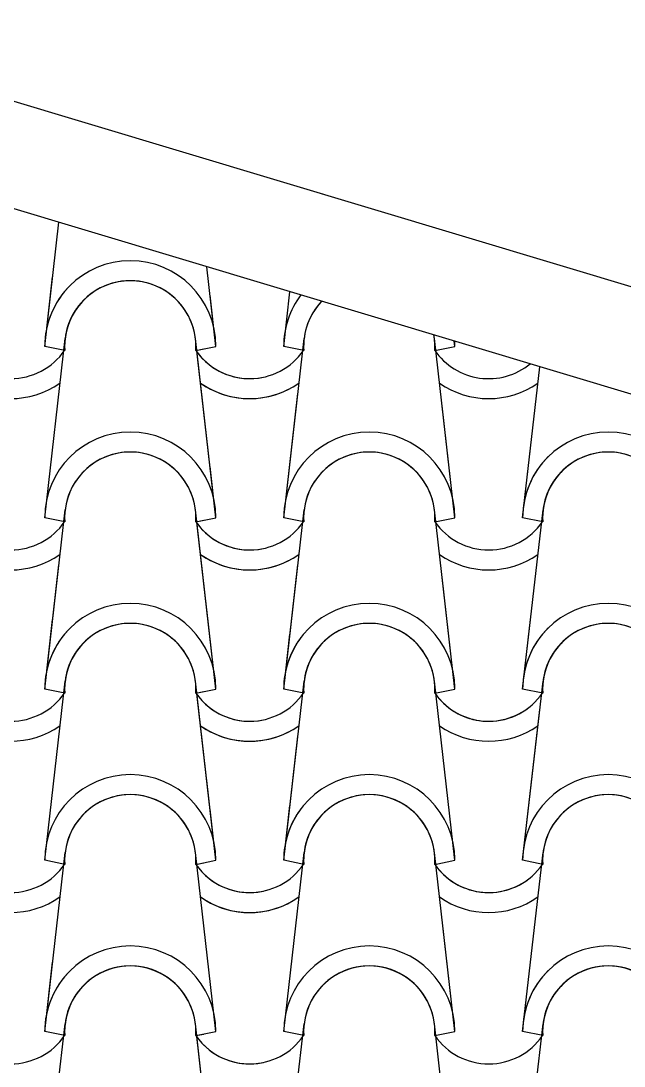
# Model space of a CAD drawing. Header units: millimetres. Extents: x -255 to 41745, y 236 to 29936.
# Drawn here: x 14938 to 15378, y 13235 to 13998 of the extents above; entities that cross this region are included whole.
import ezdxf

# ---------------------------------------------------------------- set-up
doc = ezdxf.new("R2010")
doc.units = ezdxf.units.MM
doc.layers.add('1', color=1, linetype='Continuous')
doc.layers.add('CALIDADES', color=7, linetype='Continuous')

msp = doc.modelspace()

# ---------------------------------------------------------------- linework, layer by layer
at = {"layer": '1'}
for p, q in [((14955.01, 13760.34), (14965.35, 13850.88)), ((15080.01, 13760.34), (15073.38, 13818.47)), ((15080.01, 13760.34), (15073.38, 13818.47)), ((15080.01, 13760.34), (15073.38, 13818.47)), ((15080.01, 13760.34), (15073.38, 13818.47)), ((15080.01, 13760.34), (15073.38, 13818.47)), ((15080.01, 13760.34), (15073.38, 13818.47)), ((15080.01, 13760.34), (15073.38, 13818.47)), ((14955.01, 13760.34), (14960.81, 13811.14)), ((15080.01, 13760.34), (15075.76, 13797.62)), ((15129.52, 13760.34), (15134.07, 13800.26)), ((15129.52, 13760.34), (15134.07, 13800.26)), ((15129.52, 13760.34), (15134.07, 13800.26)), ((15129.52, 13760.34), (15134.07, 13800.26)), ((15129.52, 13760.34), (15134.07, 13800.26)), ((15129.52, 13760.34), (15134.07, 13800.26)), ((15129.52, 13760.34), (15134.07, 13800.26)), ((14955.01, 13635.34), (14969.94, 13766.05)), ((15080.01, 13635.34), (15065.09, 13766.05)), ((15080.01, 13635.34), (15065.09, 13766.05)), ((15080.01, 13635.34), (15065.09, 13766.05)), ((15080.01, 13635.34), (15065.09, 13766.05)), ((15129.52, 13760.34), (15130.78, 13771.41)), ((15129.52, 13635.34), (15144.44, 13766.05)), ((15129.52, 13635.34), (15144.44, 13766.05)), ((15129.52, 13635.34), (15144.44, 13766.05)), ((15129.52, 13635.34), (15144.44, 13766.05)), ((15254.52, 13635.34), (15239.59, 13766.05)), ((15254.52, 13635.34), (15239.59, 13766.05)), ((14969.69, 13757.41), (14955.01, 13760.34)), ((14969.69, 13757.41), (14955.01, 13760.34)), ((14969.69, 13757.41), (14955.01, 13760.34)), ((14969.69, 13757.41), (14955.01, 13760.34)), ((15065.34, 13757.41), (15080.01, 13760.34)), ((15065.34, 13757.41), (15080.01, 13760.34)), ((15065.34, 13757.41), (15080.01, 13760.34)), ((15065.34, 13757.41), (15080.01, 13760.34)), ((15065.34, 13757.41), (15080.01, 13760.34)), ((15065.34, 13757.41), (15080.01, 13760.34)), ((15065.34, 13757.41), (15080.01, 13760.34)), ((15065.34, 13757.41), (15080.01, 13760.34)), ((15065.34, 13757.41), (15080.01, 13760.34)), ((15065.34, 13757.41), (15080.01, 13760.34)), ((15065.34, 13757.41), (15080.01, 13760.34)), ((15065.34, 13757.41), (15080.01, 13760.34)), ((15065.34, 13757.41), (15080.01, 13760.34)), ((15065.34, 13757.41), (15080.01, 13760.34)), ((15065.34, 13757.41), (15080.01, 13760.34)), ((15065.34, 13757.41), (15080.01, 13760.34)), ((15065.34, 13757.41), (15071.17, 13758.57)), ((15065.34, 13757.41), (15071.17, 13758.57)), ((15080.01, 13635.34), (15065.64, 13761.21)), ((15144.19, 13757.41), (15129.52, 13760.34)), ((15144.19, 13757.41), (15129.52, 13760.34)), ((15144.19, 13757.41), (15129.52, 13760.34)), ((15144.19, 13757.41), (15129.52, 13760.34)), ((15144.19, 13757.41), (15129.52, 13760.34)), ((15144.19, 13757.41), (15129.52, 13760.34)), ((15144.19, 13757.41), (15129.52, 13760.34)), ((15144.19, 13757.41), (15129.52, 13760.34)), ((15144.19, 13757.41), (15129.52, 13760.34)), ((15144.19, 13757.41), (15129.52, 13760.34)), ((15144.19, 13757.41), (15129.52, 13760.34)), ((15144.19, 13757.41), (15129.52, 13760.34)), ((15144.19, 13757.41), (15129.52, 13760.34)), ((15144.19, 13757.41), (15129.52, 13760.34)), ((15144.19, 13757.41), (15129.52, 13760.34)), ((15144.19, 13757.41), (15129.52, 13760.34)), ((15239.84, 13757.41), (15254.52, 13760.34)), ((15239.84, 13757.41), (15254.52, 13760.34)), ((15239.84, 13757.41), (15254.52, 13760.34)), ((15239.84, 13757.41), (15254.52, 13760.34)), ((15239.84, 13757.41), (15254.52, 13760.34)), ((15239.84, 13757.41), (15254.52, 13760.34)), ((15254.52, 13760.34), (15254.07, 13764.26)), ((15254.52, 13760.34), (15254.07, 13764.26)), ((15254.52, 13760.34), (15254.07, 13764.26)), ((15304.02, 13635.34), (15316.6, 13745.5)), ((15304.02, 13635.34), (15316.6, 13745.5)), ((15129.52, 13635.34), (15139.85, 13725.86)), ((15254.52, 13635.34), (15245.2, 13716.91)), ((15304.02, 13635.34), (15309.82, 13686.14)), ((15080.01, 13635.34), (15075.76, 13672.62)), ((15129.52, 13635.34), (15130.78, 13646.41)), ((14955.01, 13510.34), (14969.94, 13641.05)), ((15080.01, 13510.34), (15065.09, 13641.05)), ((15080.01, 13510.34), (15065.09, 13641.05)), ((15080.01, 13510.34), (15065.09, 13641.05)), ((15080.01, 13510.34), (15065.09, 13641.05)), ((15129.52, 13510.34), (15144.44, 13641.05)), ((15129.52, 13510.34), (15144.44, 13641.05)), ((15129.52, 13510.34), (15144.44, 13641.05)), ((15129.52, 13510.34), (15144.44, 13641.05)), ((15254.52, 13510.34), (15239.59, 13641.05)), ((15254.52, 13510.34), (15239.59, 13641.05)), ((15304.02, 13510.34), (15318.94, 13641.05)), ((15304.02, 13510.34), (15318.94, 13641.05)), ((14969.69, 13632.41), (14955.01, 13635.34)), ((14969.69, 13632.41), (14955.01, 13635.34)), ((15065.34, 13632.41), (15080.01, 13635.34)), ((15065.34, 13632.41), (15080.01, 13635.34)), ((15065.34, 13632.41), (15080.01, 13635.34)), ((15065.34, 13632.41), (15080.01, 13635.34)), ((15065.34, 13632.41), (15080.01, 13635.34)), ((15065.34, 13632.41), (15080.01, 13635.34)), ((15065.34, 13632.41), (15080.01, 13635.34)), ((15065.34, 13632.41), (15080.01, 13635.34)), ((15065.34, 13632.41), (15080.01, 13635.34)), ((15065.34, 13632.41), (15080.01, 13635.34)), ((15065.34, 13632.41), (15080.01, 13635.34)), ((15065.34, 13632.41), (15080.01, 13635.34)), ((15065.34, 13632.41), (15071.17, 13633.57)), ((15065.34, 13632.41), (15071.17, 13633.57)), ((15080.01, 13510.34), (15065.64, 13636.21)), ((15144.19, 13632.41), (15129.52, 13635.34)), ((15144.19, 13632.41), (15129.52, 13635.34)), ((15144.19, 13632.41), (15129.52, 13635.34)), ((15144.19, 13632.41), (15129.52, 13635.34)), ((15144.19, 13632.41), (15129.52, 13635.34)), ((15144.19, 13632.41), (15129.52, 13635.34)), ((15144.19, 13632.41), (15129.52, 13635.34)), ((15144.19, 13632.41), (15129.52, 13635.34)), ((15144.19, 13632.41), (15129.52, 13635.34)), ((15144.19, 13632.41), (15129.52, 13635.34)), ((15144.19, 13632.41), (15129.52, 13635.34)), ((15144.19, 13632.41), (15129.52, 13635.34)), ((15239.84, 13632.41), (15254.52, 13635.34)), ((15239.84, 13632.41), (15254.52, 13635.34)), ((15239.84, 13632.41), (15254.52, 13635.34)), ((15239.84, 13632.41), (15254.52, 13635.34)), ((15239.84, 13632.41), (15254.52, 13635.34)), ((15239.84, 13632.41), (15254.52, 13635.34)), ((15318.69, 13632.41), (15304.02, 13635.34)), ((15318.69, 13632.41), (15304.02, 13635.34)), ((15318.69, 13632.41), (15304.02, 13635.34)), ((15318.69, 13632.41), (15304.02, 13635.34)), ((15318.69, 13632.41), (15304.02, 13635.34)), ((15318.69, 13632.41), (15304.02, 13635.34)), ((14955.01, 13510.34), (14965.35, 13600.88)), ((15129.52, 13510.34), (15139.85, 13600.86)), ((15254.52, 13510.34), (15245.2, 13591.91)), ((15080.01, 13510.34), (15073.38, 13568.47)), ((15080.01, 13510.34), (15073.38, 13568.47)), ((15080.01, 13510.34), (15073.38, 13568.47)), ((14955.01, 13510.34), (14960.81, 13561.14)), ((14955.01, 13510.34), (14960.81, 13561.14)), ((15304.02, 13510.34), (15309.82, 13561.14)), ((15129.52, 13510.34), (15134.07, 13550.26)), ((15129.52, 13510.34), (15134.07, 13550.26)), ((15129.52, 13510.34), (15134.07, 13550.26)), ((14955.01, 13385.34), (14969.94, 13516.05)), ((14955.01, 13385.34), (14969.94, 13516.05)), ((15080.01, 13385.34), (15065.09, 13516.05)), ((15080.01, 13385.34), (15065.09, 13516.05)), ((15080.01, 13385.34), (15065.09, 13516.05)), ((15080.01, 13385.34), (15065.09, 13516.05)), ((15129.52, 13385.34), (15144.44, 13516.05)), ((15129.52, 13385.34), (15144.44, 13516.05)), ((15129.52, 13385.34), (15144.44, 13516.05)), ((15129.52, 13385.34), (15144.44, 13516.05)), ((15254.52, 13385.34), (15239.59, 13516.05)), ((15254.52, 13385.34), (15239.59, 13516.05)), ((15254.52, 13385.34), (15239.59, 13516.05)), ((15254.52, 13510.34), (15254.07, 13514.26)), ((15304.02, 13385.34), (15318.94, 13516.05)), ((15304.02, 13385.34), (15318.94, 13516.05)), ((14969.69, 13507.41), (14955.01, 13510.34)), ((14969.69, 13507.41), (14955.01, 13510.34)), ((14969.69, 13507.41), (14955.01, 13510.34)), ((14969.69, 13507.41), (14955.01, 13510.34)), ((14969.69, 13507.41), (14955.01, 13510.34)), ((14969.69, 13507.41), (14955.01, 13510.34)), ((14969.69, 13507.41), (14955.01, 13510.34)), ((14969.69, 13507.41), (14955.01, 13510.34)), ((15065.34, 13507.41), (15080.01, 13510.34)), ((15065.34, 13507.41), (15080.01, 13510.34)), ((15065.34, 13507.41), (15080.01, 13510.34)), ((15065.34, 13507.41), (15080.01, 13510.34)), ((15065.34, 13507.41), (15080.01, 13510.34)), ((15065.34, 13507.41), (15080.01, 13510.34)), ((15065.34, 13507.41), (15080.01, 13510.34)), ((15065.34, 13507.41), (15080.01, 13510.34)), ((15065.34, 13507.41), (15080.01, 13510.34)), ((15065.34, 13507.41), (15080.01, 13510.34)), ((15065.34, 13507.41), (15080.01, 13510.34)), ((15065.34, 13507.41), (15080.01, 13510.34)), ((15065.34, 13507.41), (15080.01, 13510.34)), ((15065.34, 13507.41), (15080.01, 13510.34)), ((15065.34, 13507.41), (15080.01, 13510.34)), ((15065.34, 13507.41), (15080.01, 13510.34)), ((15065.34, 13507.41), (15071.17, 13508.57)), ((15065.34, 13507.41), (15071.17, 13508.57)), ((15065.34, 13507.41), (15071.17, 13508.57)), ((15065.34, 13507.41), (15071.17, 13508.57)), ((15080.01, 13385.34), (15065.64, 13511.21)), ((15080.01, 13385.34), (15065.64, 13511.21)), ((15144.19, 13507.41), (15129.52, 13510.34)), ((15144.19, 13507.41), (15129.52, 13510.34)), ((15144.19, 13507.41), (15129.52, 13510.34)), ((15144.19, 13507.41), (15129.52, 13510.34)), ((15144.19, 13507.41), (15129.52, 13510.34)), ((15144.19, 13507.41), (15129.52, 13510.34)), ((15144.19, 13507.41), (15129.52, 13510.34)), ((15144.19, 13507.41), (15129.52, 13510.34)), ((15144.19, 13507.41), (15129.52, 13510.34)), ((15144.19, 13507.41), (15129.52, 13510.34)), ((15144.19, 13507.41), (15129.52, 13510.34)), ((15144.19, 13507.41), (15129.52, 13510.34)), ((15144.19, 13507.41), (15129.52, 13510.34)), ((15144.19, 13507.41), (15129.52, 13510.34)), ((15144.19, 13507.41), (15129.52, 13510.34)), ((15144.19, 13507.41), (15129.52, 13510.34)), ((15239.84, 13507.41), (15254.52, 13510.34)), ((15239.84, 13507.41), (15254.52, 13510.34)), ((15239.84, 13507.41), (15254.52, 13510.34)), ((15239.84, 13507.41), (15254.52, 13510.34)), ((15239.84, 13507.41), (15254.52, 13510.34)), ((15239.84, 13507.41), (15254.52, 13510.34)), ((15239.84, 13507.41), (15254.52, 13510.34)), ((15239.84, 13507.41), (15254.52, 13510.34)), ((15318.69, 13507.41), (15304.02, 13510.34)), ((15318.69, 13507.41), (15304.02, 13510.34)), ((15318.69, 13507.41), (15304.02, 13510.34)), ((15318.69, 13507.41), (15304.02, 13510.34)), ((15318.69, 13507.41), (15304.02, 13510.34)), ((15318.69, 13507.41), (15304.02, 13510.34)), ((15304.02, 13385.34), (15316.6, 13495.5)), ((15129.52, 13385.34), (15139.85, 13475.86)), ((15129.52, 13385.34), (15139.85, 13475.86)), ((15080.01, 13385.34), (15073.38, 13443.47)), ((15080.01, 13385.34), (15073.38, 13443.47)), ((15080.01, 13385.34), (15073.38, 13443.47)), ((15129.52, 13385.34), (15134.07, 13425.26)), ((15129.52, 13385.34), (15134.07, 13425.26)), ((15129.52, 13385.34), (15134.07, 13425.26)), ((15080.01, 13385.34), (15075.76, 13422.62)), ((15129.52, 13385.34), (15130.78, 13396.41)), ((14955.01, 13260.34), (14969.94, 13391.05)), ((14969.69, 13382.41), (14955.01, 13385.34)), ((14969.69, 13382.41), (14955.01, 13385.34)), ((14969.69, 13382.41), (14955.01, 13385.34)), ((14969.69, 13382.41), (14955.01, 13385.34)), ((15080.01, 13260.34), (15065.09, 13391.05)), ((15080.01, 13260.34), (15065.09, 13391.05)), ((15080.01, 13260.34), (15065.09, 13391.05)), ((15065.34, 13382.41), (15080.01, 13385.34)), ((15065.34, 13382.41), (15080.01, 13385.34)), ((15065.34, 13382.41), (15080.01, 13385.34)), ((15065.34, 13382.41), (15080.01, 13385.34)), ((15065.34, 13382.41), (15080.01, 13385.34)), ((15065.34, 13382.41), (15080.01, 13385.34)), ((15065.34, 13382.41), (15080.01, 13385.34)), ((15065.34, 13382.41), (15080.01, 13385.34)), ((15065.34, 13382.41), (15080.01, 13385.34)), ((15065.34, 13382.41), (15080.01, 13385.34)), ((15065.34, 13382.41), (15080.01, 13385.34)), ((15065.34, 13382.41), (15080.01, 13385.34)), ((15065.34, 13382.41), (15080.01, 13385.34)), ((15065.34, 13382.41), (15080.01, 13385.34)), ((15065.34, 13382.41), (15080.01, 13385.34)), ((15065.34, 13382.41), (15080.01, 13385.34)), ((15065.34, 13382.41), (15080.01, 13385.34)), ((15065.34, 13382.41), (15080.01, 13385.34)), ((15065.34, 13382.41), (15080.01, 13385.34)), ((15065.34, 13382.41), (15080.01, 13385.34)), ((15129.52, 13260.34), (15144.44, 13391.05)), ((15129.52, 13260.34), (15144.44, 13391.05)), ((15129.52, 13260.34), (15144.44, 13391.05)), ((15144.19, 13382.41), (15129.52, 13385.34)), ((15144.19, 13382.41), (15129.52, 13385.34)), ((15144.19, 13382.41), (15129.52, 13385.34)), ((15144.19, 13382.41), (15129.52, 13385.34)), ((15144.19, 13382.41), (15129.52, 13385.34)), ((15144.19, 13382.41), (15129.52, 13385.34)), ((15144.19, 13382.41), (15129.52, 13385.34)), ((15144.19, 13382.41), (15129.52, 13385.34)), ((15144.19, 13382.41), (15129.52, 13385.34)), ((15144.19, 13382.41), (15129.52, 13385.34)), ((15144.19, 13382.41), (15129.52, 13385.34)), ((15144.19, 13382.41), (15129.52, 13385.34)), ((15144.19, 13382.41), (15129.52, 13385.34)), ((15144.19, 13382.41), (15129.52, 13385.34)), ((15144.19, 13382.41), (15129.52, 13385.34)), ((15144.19, 13382.41), (15129.52, 13385.34)), ((15144.19, 13382.41), (15129.52, 13385.34)), ((15144.19, 13382.41), (15129.52, 13385.34)), ((15144.19, 13382.41), (15129.52, 13385.34)), ((15144.19, 13382.41), (15129.52, 13385.34)), ((15254.52, 13260.34), (15239.59, 13391.05)), ((15239.84, 13382.41), (15254.52, 13385.34)), ((15239.84, 13382.41), (15254.52, 13385.34)), ((15239.84, 13382.41), (15254.52, 13385.34)), ((15239.84, 13382.41), (15254.52, 13385.34)), ((15239.84, 13382.41), (15254.52, 13385.34)), ((15239.84, 13382.41), (15254.52, 13385.34)), ((15239.84, 13382.41), (15254.52, 13385.34)), ((15239.84, 13382.41), (15254.52, 13385.34)), ((15254.52, 13385.34), (15254.07, 13389.26)), ((15304.02, 13260.34), (15318.94, 13391.05)), ((15318.69, 13382.41), (15304.02, 13385.34)), ((15318.69, 13382.41), (15304.02, 13385.34)), ((15318.69, 13382.41), (15304.02, 13385.34)), ((15318.69, 13382.41), (15304.02, 13385.34)), ((15318.69, 13382.41), (15304.02, 13385.34)), ((15318.69, 13382.41), (15304.02, 13385.34)), ((15065.34, 13382.41), (15071.17, 13383.57)), ((15065.34, 13382.41), (15071.17, 13383.57)), ((15254.52, 13260.34), (15245.2, 13341.91)), ((14955.01, 13260.34), (14960.81, 13311.14)), ((15304.02, 13260.34), (15309.82, 13311.14)), ((14955.01, 13135.34), (14969.94, 13266.05)), ((15080.01, 13135.34), (15065.09, 13266.05)), ((15129.52, 13135.34), (15144.44, 13266.05)), ((15254.52, 13135.34), (15239.59, 13266.05)), ((15304.02, 13135.34), (15318.94, 13266.05)), ((14969.69, 13257.41), (14955.01, 13260.34)), ((14969.69, 13257.41), (14955.01, 13260.34)), ((14969.69, 13257.41), (14955.01, 13260.34)), ((14969.69, 13257.41), (14955.01, 13260.34)), ((15065.34, 13257.41), (15080.01, 13260.34)), ((15065.34, 13257.41), (15080.01, 13260.34)), ((15065.34, 13257.41), (15080.01, 13260.34)), ((15065.34, 13257.41), (15080.01, 13260.34)), ((15065.34, 13257.41), (15080.01, 13260.34)), ((15065.34, 13257.41), (15080.01, 13260.34)), ((15065.34, 13257.41), (15071.17, 13258.57)), ((15065.34, 13257.41), (15071.17, 13258.57)), ((15080.01, 13135.34), (15065.64, 13261.21)), ((15144.19, 13257.41), (15129.52, 13260.34)), ((15144.19, 13257.41), (15129.52, 13260.34)), ((15144.19, 13257.41), (15129.52, 13260.34)), ((15144.19, 13257.41), (15129.52, 13260.34)), ((15144.19, 13257.41), (15129.52, 13260.34)), ((15144.19, 13257.41), (15129.52, 13260.34)), ((15239.84, 13257.41), (15254.52, 13260.34)), ((15239.84, 13257.41), (15254.52, 13260.34)), ((15239.84, 13257.41), (15254.52, 13260.34)), ((15239.84, 13257.41), (15254.52, 13260.34)), ((15318.69, 13257.41), (15304.02, 13260.34)), ((15318.69, 13257.41), (15304.02, 13260.34)), ((15318.69, 13257.41), (15304.02, 13260.34)), ((15318.69, 13257.41), (15304.02, 13260.34))]:
    msp.add_line(p, q, dxfattribs=at)
for centre, radius, start, end in [((15017.51, 13760.34), 62.5, 0, 180), ((15017.51, 13760.34), 62.5, 0, 180), ((15017.51, 13760.34), 62.5, 134.43512, 180), ((15017.51, 13760.34), 62.5, 134.43512, 180), ((15017.51, 13760.34), 47.92, 356.48872, 183.51128), ((15017.51, 13760.34), 47.92, 356.48872, 183.51128), ((15017.51, 13760.34), 47.92, 6.83804, 173.16196), ((15017.51, 13760.34), 47.92, 127.90475, 183.51128), ((15017.51, 13760.34), 47.92, 127.90475, 183.51128), ((15017.51, 13760.34), 47.92, 127.90475, 173.16196), ((15192.02, 13760.34), 62.5, 143.10017, 180), ((15192.02, 13760.34), 62.5, 143.10017, 180), ((15192.02, 13760.34), 62.5, 143.10017, 180), ((15192.02, 13760.34), 62.5, 143.10017, 180), ((15192.02, 13760.34), 62.5, 143.10017, 180), ((15192.02, 13760.34), 62.5, 143.10017, 180), ((15192.02, 13760.34), 47.92, 136.53131, 183.51128), ((15192.02, 13760.34), 47.92, 136.53131, 183.51128), ((15192.02, 13760.34), 47.92, 136.53131, 183.51128), ((15192.02, 13760.34), 47.92, 136.53131, 183.51128), ((15192.02, 13760.34), 47.92, 136.53131, 183.51128), ((15192.02, 13760.34), 47.92, 136.53131, 183.51128), ((15192.02, 13760.34), 47.92, 136.53131, 173.16196), ((15192.02, 13760.34), 47.92, 136.53131, 173.16196), ((15192.02, 13760.34), 47.92, 136.53131, 173.16196), ((15192.02, 13760.34), 62.5, 169.6869, 180), ((15192.02, 13760.34), 62.5, 169.6869, 180), ((15192.02, 13760.34), 47.92, 6.83804, 10.0702), ((15192.02, 13760.34), 47.92, 356.48872, 10.0702), ((15192.02, 13760.34), 47.92, 356.48872, 10.0702), ((15192.02, 13760.34), 47.92, 6.83804, 10.0702), ((15192.02, 13760.34), 47.92, 356.48872, 10.0702), ((15192.02, 13760.34), 47.92, 356.48872, 10.0702), ((15192.02, 13760.34), 47.92, 6.83804, 10.0702), ((15192.02, 13760.34), 47.92, 356.48872, 10.0702), ((15192.02, 13760.34), 47.92, 356.48872, 10.0702), ((15017.51, 13760.34), 47.92, 356.48872, 1.15893), ((15017.51, 13760.34), 47.92, 356.48872, 1.15893), ((15192.02, 13760.34), 47.92, 174.46956, 183.51128), ((15192.02, 13760.34), 47.92, 174.46956, 183.51128), ((15192.02, 13760.34), 62.5, 0, 3.50134), ((15192.02, 13760.34), 62.5, 0, 3.50134), ((15192.02, 13760.34), 62.5, 0, 3.50134), ((15192.02, 13760.34), 62.5, 0, 3.50134), ((15192.02, 13760.34), 62.5, 0, 3.50134), ((15192.02, 13760.34), 62.5, 0, 3.50134), ((14930.2, 13784.73), 47.92, 214.75597, 325.24403), ((14930.2, 13784.73), 47.92, 214.75597, 325.24403), ((14930.2, 13784.73), 47.92, 214.75597, 325.24403), ((14930.2, 13784.73), 47.92, 214.75597, 325.24403), ((15104.71, 13784.73), 47.92, 214.75597, 281.99904), ((15104.71, 13784.73), 47.92, 214.75597, 281.99904), ((15104.71, 13784.73), 47.92, 214.75597, 325.24403), ((15104.71, 13784.73), 47.92, 214.75597, 325.24403), ((15104.71, 13784.73), 47.92, 214.75597, 325.24403), ((15104.71, 13784.73), 47.92, 214.75597, 325.24403), ((15104.71, 13784.73), 47.92, 214.75597, 325.24403), ((15104.71, 13784.73), 47.92, 214.75597, 325.24403), ((15104.71, 13784.73), 47.92, 214.75597, 325.24403), ((15104.71, 13784.73), 47.92, 214.75597, 325.24403), ((15104.71, 13784.73), 47.92, 214.75597, 325.24403), ((15104.71, 13784.73), 47.92, 214.75597, 325.24403), ((15104.71, 13784.73), 47.92, 214.75597, 325.24403), ((15104.71, 13784.73), 47.92, 214.75597, 325.24403), ((15104.71, 13784.73), 47.92, 214.75597, 325.24403), ((15104.71, 13784.73), 47.92, 214.75597, 325.24403), ((15104.71, 13784.73), 47.92, 214.75597, 325.24403), ((15104.71, 13784.73), 47.92, 214.75597, 325.24403), ((15279.21, 13784.73), 47.92, 214.75597, 309.25421), ((15279.21, 13784.73), 47.92, 214.75597, 309.25421), ((15279.21, 13784.73), 47.92, 214.75597, 309.25421), ((15279.21, 13784.73), 47.92, 214.75597, 309.25421), ((15279.21, 13784.73), 47.92, 214.75597, 309.25421), ((15279.21, 13784.73), 47.92, 214.75597, 309.25421), ((14930.2, 13784.73), 62.5, 234.93079, 305.06921), ((14930.2, 13784.73), 62.5, 234.93079, 305.06921), ((15104.71, 13784.73), 62.5, 234.93079, 297.05039), ((15104.71, 13784.73), 62.5, 234.93079, 305.06921), ((15104.71, 13784.73), 62.5, 234.93079, 305.06921), ((15104.71, 13784.73), 62.5, 234.93079, 305.06921), ((15104.71, 13784.73), 62.5, 234.93079, 305.06921), ((15104.71, 13784.73), 62.5, 234.93079, 305.06921), ((15104.71, 13784.73), 62.5, 234.93079, 305.06921), ((15279.21, 13784.73), 62.5, 234.93079, 305.06921), ((15279.21, 13784.73), 62.5, 234.93079, 305.06921), ((15017.51, 13635.34), 62.5, 0, 180), ((15017.51, 13635.34), 62.5, 0, 180), ((15192.02, 13635.34), 62.5, 0, 180), ((15192.02, 13635.34), 62.5, 0, 180), ((15192.02, 13635.34), 62.5, 0, 180), ((15192.02, 13635.34), 62.5, 0, 180), ((15192.02, 13635.34), 62.5, 0, 180), ((15192.02, 13635.34), 62.5, 0, 180), ((15366.52, 13635.34), 62.5, 0, 180), ((15366.52, 13635.34), 62.5, 0, 180), ((15017.51, 13635.34), 47.92, 356.48872, 183.51128), ((15017.51, 13635.34), 47.92, 356.48872, 183.51128), ((15017.51, 13635.34), 47.92, 6.83804, 173.16196), ((15192.02, 13635.34), 47.92, 356.48872, 183.51128), ((15192.02, 13635.34), 47.92, 356.48872, 183.51128), ((15192.02, 13635.34), 47.92, 356.48872, 183.51128), ((15192.02, 13635.34), 47.92, 356.48872, 183.51128), ((15192.02, 13635.34), 47.92, 356.48872, 183.51128), ((15192.02, 13635.34), 47.92, 356.48872, 183.51128), ((15192.02, 13635.34), 47.92, 6.83804, 173.16196), ((15192.02, 13635.34), 47.92, 6.83804, 173.16196), ((15192.02, 13635.34), 47.92, 6.83804, 173.16196), ((15366.52, 13635.34), 47.92, 356.48872, 183.51128), ((15366.52, 13635.34), 47.92, 356.48872, 183.51128), ((15366.52, 13635.34), 47.92, 6.83804, 173.16196), ((15366.52, 13635.34), 62.5, 134.43512, 180), ((15366.52, 13635.34), 62.5, 134.43512, 180), ((15366.52, 13635.34), 47.92, 127.90475, 183.51128), ((15366.52, 13635.34), 47.92, 127.90475, 183.51128), ((15366.52, 13635.34), 47.92, 127.90475, 173.16196), ((15192.02, 13635.34), 62.5, 169.6869, 180), ((15192.02, 13635.34), 62.5, 169.6869, 180), ((15017.51, 13635.34), 47.92, 356.48872, 1.15893), ((15017.51, 13635.34), 47.92, 356.48872, 1.15893), ((15192.02, 13635.34), 47.92, 174.46956, 183.51128), ((15192.02, 13635.34), 47.92, 174.46956, 183.51128), ((14930.2, 13659.73), 47.92, 214.75597, 325.24403), ((14930.2, 13659.73), 47.92, 214.75597, 325.24403), ((15104.71, 13659.73), 47.92, 214.75597, 325.24403), ((15104.71, 13659.73), 47.92, 214.75597, 325.24403), ((15104.71, 13659.73), 47.92, 214.75597, 325.24403), ((15104.71, 13659.73), 47.92, 214.75597, 325.24403), ((15104.71, 13659.73), 47.92, 214.75597, 325.24403), ((15104.71, 13659.73), 47.92, 214.75597, 325.24403), ((15104.71, 13659.73), 47.92, 214.75597, 281.99904), ((15104.71, 13659.73), 47.92, 214.75597, 281.99904), ((15104.71, 13659.73), 47.92, 214.75597, 325.24403), ((15104.71, 13659.73), 47.92, 214.75597, 325.24403), ((15104.71, 13659.73), 47.92, 214.75597, 325.24403), ((15104.71, 13659.73), 47.92, 214.75597, 325.24403), ((15104.71, 13659.73), 47.92, 214.75597, 325.24403), ((15104.71, 13659.73), 47.92, 214.75597, 325.24403), ((15279.21, 13659.73), 47.92, 214.75597, 325.24403), ((15279.21, 13659.73), 47.92, 214.75597, 325.24403), ((15279.21, 13659.73), 47.92, 214.75597, 325.24403), ((15279.21, 13659.73), 47.92, 214.75597, 325.24403), ((15279.21, 13659.73), 47.92, 214.75597, 325.24403), ((15279.21, 13659.73), 47.92, 214.75597, 325.24403), ((14930.2, 13659.73), 62.5, 234.93079, 305.06921), ((14930.2, 13659.73), 62.5, 234.93079, 305.06921), ((14930.2, 13659.73), 62.5, 234.93079, 305.06921), ((15104.71, 13659.73), 62.5, 234.93079, 305.06921), ((15104.71, 13659.73), 62.5, 234.93079, 305.06921), ((15104.71, 13659.73), 62.5, 234.93079, 305.06921), ((15104.71, 13659.73), 62.5, 234.93079, 297.05039), ((15104.71, 13659.73), 62.5, 234.93079, 305.06921), ((15104.71, 13659.73), 62.5, 234.93079, 305.06921), ((15104.71, 13659.73), 62.5, 234.93079, 305.06921), ((15279.21, 13659.73), 62.5, 234.93079, 305.06921), ((15279.21, 13659.73), 62.5, 234.93079, 305.06921), ((15279.21, 13659.73), 62.5, 234.93079, 305.06921), ((15017.51, 13510.34), 62.5, 0, 180), ((15017.51, 13510.34), 62.5, 0, 180), ((15017.51, 13510.34), 62.5, 0, 180), ((15017.51, 13510.34), 62.5, 0, 180), ((15192.02, 13510.34), 62.5, 0, 180), ((15192.02, 13510.34), 62.5, 0, 180), ((15192.02, 13510.34), 62.5, 0, 180), ((15192.02, 13510.34), 62.5, 0, 180), ((15192.02, 13510.34), 62.5, 0, 180), ((15192.02, 13510.34), 62.5, 0, 180), ((15366.52, 13510.34), 62.5, 0, 180), ((15366.52, 13510.34), 62.5, 0, 180), ((15017.51, 13510.34), 62.5, 134.43512, 180), ((15017.51, 13510.34), 62.5, 134.43512, 180), ((15017.51, 13510.34), 62.5, 134.43512, 180), ((15017.51, 13510.34), 62.5, 134.43512, 180), ((15017.51, 13510.34), 47.92, 356.48872, 183.51128), ((15017.51, 13510.34), 47.92, 356.48872, 183.51128), ((15017.51, 13510.34), 47.92, 356.48872, 183.51128), ((15017.51, 13510.34), 47.92, 356.48872, 183.51128), ((15017.51, 13510.34), 47.92, 6.83804, 173.16196), ((15017.51, 13510.34), 47.92, 6.83804, 173.16196), ((15192.02, 13510.34), 47.92, 356.48872, 183.51128), ((15192.02, 13510.34), 47.92, 356.48872, 183.51128), ((15192.02, 13510.34), 47.92, 356.48872, 183.51128), ((15192.02, 13510.34), 47.92, 356.48872, 183.51128), ((15192.02, 13510.34), 47.92, 356.48872, 183.51128), ((15192.02, 13510.34), 47.92, 356.48872, 183.51128), ((15192.02, 13510.34), 47.92, 6.83804, 173.16196), ((15192.02, 13510.34), 47.92, 6.83804, 173.16196), ((15192.02, 13510.34), 47.92, 6.83804, 173.16196), ((15366.52, 13510.34), 62.5, 134.43512, 180), ((15366.52, 13510.34), 62.5, 134.43512, 180), ((15366.52, 13510.34), 47.92, 356.48872, 183.51128), ((15366.52, 13510.34), 47.92, 356.48872, 183.51128), ((15366.52, 13510.34), 47.92, 6.83804, 173.16196), ((15017.51, 13510.34), 47.92, 127.90475, 183.51128), ((15017.51, 13510.34), 47.92, 127.90475, 183.51128), ((15017.51, 13510.34), 47.92, 127.90475, 183.51128), ((15017.51, 13510.34), 47.92, 127.90475, 183.51128), ((15017.51, 13510.34), 47.92, 127.90475, 173.16196), ((15017.51, 13510.34), 47.92, 127.90475, 173.16196), ((15192.02, 13510.34), 62.5, 143.10017, 180), ((15192.02, 13510.34), 62.5, 143.10017, 180), ((15366.52, 13510.34), 47.92, 127.90475, 183.51128), ((15366.52, 13510.34), 47.92, 127.90475, 183.51128), ((15366.52, 13510.34), 47.92, 127.90475, 173.16196), ((15192.02, 13510.34), 47.92, 136.53131, 183.51128), ((15192.02, 13510.34), 47.92, 136.53131, 183.51128), ((15192.02, 13510.34), 47.92, 136.53131, 173.16196), ((15192.02, 13510.34), 47.92, 6.83804, 10.0702), ((15192.02, 13510.34), 47.92, 356.48872, 10.0702), ((15192.02, 13510.34), 47.92, 356.48872, 10.0702), ((14930.2, 13534.73), 47.92, 214.75597, 325.24403), ((14930.2, 13534.73), 47.92, 214.75597, 325.24403), ((14930.2, 13534.73), 47.92, 214.75597, 325.24403), ((14930.2, 13534.73), 47.92, 214.75597, 325.24403), ((14930.2, 13534.73), 47.92, 214.75597, 325.24403), ((14930.2, 13534.73), 47.92, 214.75597, 325.24403), ((14930.2, 13534.73), 47.92, 214.75597, 325.24403), ((14930.2, 13534.73), 47.92, 214.75597, 325.24403), ((15017.51, 13510.34), 47.92, 356.48872, 1.15893), ((15017.51, 13510.34), 47.92, 356.48872, 1.15893), ((15017.51, 13510.34), 47.92, 356.48872, 1.15893), ((15017.51, 13510.34), 47.92, 356.48872, 1.15893), ((15104.71, 13534.73), 47.92, 214.75597, 281.99904), ((15104.71, 13534.73), 47.92, 214.75597, 281.99904), ((15104.71, 13534.73), 47.92, 214.75597, 325.24403), ((15104.71, 13534.73), 47.92, 214.75597, 325.24403), ((15104.71, 13534.73), 47.92, 214.75597, 325.24403), ((15104.71, 13534.73), 47.92, 214.75597, 325.24403), ((15104.71, 13534.73), 47.92, 214.75597, 325.24403), ((15104.71, 13534.73), 47.92, 214.75597, 325.24403), ((15104.71, 13534.73), 47.92, 214.75597, 281.99904), ((15104.71, 13534.73), 47.92, 214.75597, 281.99904), ((15104.71, 13534.73), 47.92, 214.75597, 325.24403), ((15104.71, 13534.73), 47.92, 214.75597, 325.24403), ((15104.71, 13534.73), 47.92, 214.75597, 325.24403), ((15104.71, 13534.73), 47.92, 214.75597, 325.24403), ((15104.71, 13534.73), 47.92, 214.75597, 325.24403), ((15104.71, 13534.73), 47.92, 214.75597, 325.24403), ((15104.71, 13534.73), 47.92, 214.75597, 325.24403), ((15104.71, 13534.73), 47.92, 214.75597, 325.24403), ((15104.71, 13534.73), 47.92, 214.75597, 325.24403), ((15104.71, 13534.73), 47.92, 214.75597, 325.24403), ((15279.21, 13534.73), 47.92, 214.75597, 325.24403), ((15279.21, 13534.73), 47.92, 214.75597, 325.24403), ((15279.21, 13534.73), 47.92, 214.75597, 325.24403), ((15279.21, 13534.73), 47.92, 214.75597, 325.24403), ((15279.21, 13534.73), 47.92, 214.75597, 309.25421), ((15279.21, 13534.73), 47.92, 214.75597, 309.25421), ((15279.21, 13534.73), 47.92, 214.75597, 325.24403), ((15279.21, 13534.73), 47.92, 214.75597, 325.24403), ((15192.02, 13510.34), 62.5, 0, 3.50134), ((15192.02, 13510.34), 62.5, 0, 3.50134), ((14930.2, 13534.73), 62.5, 234.93079, 305.06921), ((14930.2, 13534.73), 62.5, 234.93079, 305.06921), ((14930.2, 13534.73), 62.5, 234.93079, 305.06921), ((14930.2, 13534.73), 62.5, 234.93079, 305.06921), ((15104.71, 13534.73), 62.5, 234.93079, 297.05039), ((15104.71, 13534.73), 62.5, 234.93079, 305.06921), ((15104.71, 13534.73), 62.5, 234.93079, 305.06921), ((15104.71, 13534.73), 62.5, 234.93079, 305.06921), ((15104.71, 13534.73), 62.5, 234.93079, 297.05039), ((15104.71, 13534.73), 62.5, 234.93079, 305.06921), ((15104.71, 13534.73), 62.5, 234.93079, 305.06921), ((15104.71, 13534.73), 62.5, 234.93079, 305.06921), ((15104.71, 13534.73), 62.5, 234.93079, 305.06921), ((15104.71, 13534.73), 62.5, 234.93079, 305.06921), ((15279.21, 13534.73), 62.5, 234.93079, 305.06921), ((15279.21, 13534.73), 62.5, 234.93079, 305.06921), ((15279.21, 13534.73), 62.5, 234.93079, 305.06921), ((15279.21, 13534.73), 62.5, 234.93079, 305.06921), ((15017.51, 13385.34), 62.5, 0, 180), ((15017.51, 13385.34), 62.5, 0, 180), ((15017.51, 13385.34), 62.5, 0, 180), ((15017.51, 13385.34), 62.5, 0, 180), ((15192.02, 13385.34), 62.5, 0, 180), ((15192.02, 13385.34), 62.5, 0, 180), ((15192.02, 13385.34), 62.5, 0, 180), ((15192.02, 13385.34), 62.5, 0, 180), ((15192.02, 13385.34), 62.5, 0, 180), ((15192.02, 13385.34), 62.5, 0, 180), ((15366.52, 13385.34), 62.5, 0, 180), ((15366.52, 13385.34), 62.5, 0, 180), ((15366.52, 13385.34), 62.5, 0, 180), ((15366.52, 13385.34), 62.5, 0, 180), ((15017.51, 13385.34), 47.92, 356.48872, 183.51128), ((15017.51, 13385.34), 47.92, 356.48872, 183.51128), ((15017.51, 13385.34), 47.92, 356.48872, 183.51128), ((15017.51, 13385.34), 47.92, 356.48872, 183.51128), ((15017.51, 13385.34), 47.92, 6.83804, 173.16196), ((15017.51, 13385.34), 47.92, 6.83804, 173.16196), ((15192.02, 13385.34), 47.92, 356.48872, 183.51128), ((15192.02, 13385.34), 47.92, 356.48872, 183.51128), ((15192.02, 13385.34), 47.92, 356.48872, 183.51128), ((15192.02, 13385.34), 47.92, 356.48872, 183.51128), ((15192.02, 13385.34), 47.92, 356.48872, 183.51128), ((15192.02, 13385.34), 47.92, 356.48872, 183.51128), ((15192.02, 13385.34), 47.92, 6.83804, 173.16196), ((15192.02, 13385.34), 47.92, 6.83804, 173.16196), ((15192.02, 13385.34), 47.92, 6.83804, 173.16196), ((15366.52, 13385.34), 47.92, 356.48872, 183.51128), ((15366.52, 13385.34), 47.92, 356.48872, 183.51128), ((15366.52, 13385.34), 47.92, 356.48872, 183.51128), ((15366.52, 13385.34), 47.92, 356.48872, 183.51128), ((15366.52, 13385.34), 47.92, 6.83804, 173.16196), ((15366.52, 13385.34), 47.92, 6.83804, 173.16196), ((15192.02, 13385.34), 62.5, 143.10017, 180), ((15192.02, 13385.34), 62.5, 143.10017, 180), ((15192.02, 13385.34), 47.92, 136.53131, 183.51128), ((15192.02, 13385.34), 47.92, 136.53131, 183.51128), ((15192.02, 13385.34), 47.92, 136.53131, 173.16196), ((15192.02, 13385.34), 62.5, 169.6869, 180), ((15192.02, 13385.34), 62.5, 169.6869, 180), ((15192.02, 13385.34), 47.92, 6.83804, 10.0702), ((15192.02, 13385.34), 47.92, 356.48872, 10.0702), ((15192.02, 13385.34), 47.92, 356.48872, 10.0702), ((15017.51, 13385.34), 47.92, 356.48872, 1.15893), ((15017.51, 13385.34), 47.92, 356.48872, 1.15893), ((15192.02, 13385.34), 47.92, 174.46956, 183.51128), ((15192.02, 13385.34), 47.92, 174.46956, 183.51128), ((15192.02, 13385.34), 62.5, 0, 3.50134), ((15192.02, 13385.34), 62.5, 0, 3.50134), ((14930.2, 13409.73), 47.92, 214.75597, 325.24403), ((14930.2, 13409.73), 47.92, 214.75597, 325.24403), ((14930.2, 13409.73), 47.92, 214.75597, 325.24403), ((14930.2, 13409.73), 47.92, 214.75597, 325.24403), ((15104.71, 13409.73), 47.92, 214.75597, 325.24403), ((15104.71, 13409.73), 47.92, 214.75597, 325.24403), ((15104.71, 13409.73), 47.92, 214.75597, 325.24403), ((15104.71, 13409.73), 47.92, 214.75597, 325.24403), ((15104.71, 13409.73), 47.92, 214.75597, 325.24403), ((15104.71, 13409.73), 47.92, 214.75597, 325.24403), ((15104.71, 13409.73), 47.92, 214.75597, 325.24403), ((15104.71, 13409.73), 47.92, 214.75597, 325.24403), ((15104.71, 13409.73), 47.92, 214.75597, 325.24403), ((15104.71, 13409.73), 47.92, 214.75597, 325.24403), ((15104.71, 13409.73), 47.92, 214.75597, 281.99904), ((15104.71, 13409.73), 47.92, 214.75597, 281.99904), ((15104.71, 13409.73), 47.92, 214.75597, 325.24403), ((15104.71, 13409.73), 47.92, 214.75597, 325.24403), ((15104.71, 13409.73), 47.92, 214.75597, 325.24403), ((15104.71, 13409.73), 47.92, 214.75597, 325.24403), ((15104.71, 13409.73), 47.92, 214.75597, 325.24403), ((15104.71, 13409.73), 47.92, 214.75597, 325.24403), ((15104.71, 13409.73), 47.92, 214.75597, 325.24403), ((15104.71, 13409.73), 47.92, 214.75597, 325.24403), ((15104.71, 13409.73), 47.92, 214.75597, 325.24403), ((15104.71, 13409.73), 47.92, 214.75597, 325.24403), ((15279.21, 13409.73), 47.92, 214.75597, 325.24403), ((15279.21, 13409.73), 47.92, 214.75597, 325.24403), ((15279.21, 13409.73), 47.92, 214.75597, 325.24403), ((15279.21, 13409.73), 47.92, 214.75597, 325.24403), ((15279.21, 13409.73), 47.92, 214.75597, 309.25421), ((15279.21, 13409.73), 47.92, 214.75597, 309.25421), ((15279.21, 13409.73), 47.92, 214.75597, 325.24403), ((15279.21, 13409.73), 47.92, 214.75597, 325.24403), ((14930.2, 13409.73), 62.5, 234.93079, 305.06921), ((15104.71, 13409.73), 62.5, 234.93079, 305.06921), ((15104.71, 13409.73), 62.5, 234.93079, 305.06921), ((15104.71, 13409.73), 62.5, 234.93079, 305.06921), ((15104.71, 13409.73), 62.5, 234.93079, 297.05039), ((15104.71, 13409.73), 62.5, 234.93079, 305.06921), ((15104.71, 13409.73), 62.5, 234.93079, 305.06921), ((15104.71, 13409.73), 62.5, 234.93079, 305.06921), ((15104.71, 13409.73), 62.5, 234.93079, 305.06921), ((15104.71, 13409.73), 62.5, 234.93079, 305.06921), ((15279.21, 13409.73), 62.5, 234.93079, 305.06921), ((15279.21, 13409.73), 62.5, 234.93079, 305.06921), ((15279.21, 13409.73), 62.5, 234.93079, 305.06921), ((15017.51, 13260.34), 62.5, 0, 180), ((15017.51, 13260.34), 62.5, 0, 180), ((15192.02, 13260.34), 62.5, 0, 180), ((15192.02, 13260.34), 62.5, 0, 180), ((15192.02, 13260.34), 62.5, 0, 180), ((15192.02, 13260.34), 62.5, 0, 180), ((15366.52, 13260.34), 62.5, 0, 180), ((15366.52, 13260.34), 62.5, 0, 180), ((15017.51, 13260.34), 62.5, 134.43512, 180), ((15017.51, 13260.34), 62.5, 134.43512, 180), ((15017.51, 13260.34), 47.92, 356.48872, 183.51128), ((15017.51, 13260.34), 47.92, 356.48872, 183.51128), ((15017.51, 13260.34), 47.92, 6.83804, 173.16196), ((15192.02, 13260.34), 47.92, 356.48872, 183.51128), ((15192.02, 13260.34), 47.92, 356.48872, 183.51128), ((15192.02, 13260.34), 47.92, 356.48872, 183.51128), ((15192.02, 13260.34), 47.92, 356.48872, 183.51128), ((15192.02, 13260.34), 47.92, 6.83804, 173.16196), ((15192.02, 13260.34), 47.92, 6.83804, 173.16196), ((15366.52, 13260.34), 62.5, 134.43512, 180), ((15366.52, 13260.34), 62.5, 134.43512, 180), ((15366.52, 13260.34), 47.92, 356.48872, 183.51128), ((15366.52, 13260.34), 47.92, 356.48872, 183.51128), ((15366.52, 13260.34), 47.92, 6.83804, 173.16196), ((15017.51, 13260.34), 47.92, 127.90475, 183.51128), ((15017.51, 13260.34), 47.92, 127.90475, 183.51128), ((15017.51, 13260.34), 47.92, 127.90475, 173.16196), ((15366.52, 13260.34), 47.92, 127.90475, 183.51128), ((15366.52, 13260.34), 47.92, 127.90475, 183.51128), ((15366.52, 13260.34), 47.92, 127.90475, 173.16196), ((14930.2, 13284.73), 47.92, 214.75597, 325.24403), ((14930.2, 13284.73), 47.92, 214.75597, 325.24403), ((14930.2, 13284.73), 47.92, 214.75597, 325.24403), ((14930.2, 13284.73), 47.92, 214.75597, 325.24403), ((15017.51, 13260.34), 47.92, 356.48872, 1.15893), ((15017.51, 13260.34), 47.92, 356.48872, 1.15893), ((15104.71, 13284.73), 47.92, 214.75597, 281.99904), ((15104.71, 13284.73), 47.92, 214.75597, 281.99904), ((15104.71, 13284.73), 47.92, 214.75597, 325.24403), ((15104.71, 13284.73), 47.92, 214.75597, 325.24403), ((15104.71, 13284.73), 47.92, 214.75597, 325.24403), ((15104.71, 13284.73), 47.92, 214.75597, 325.24403), ((15104.71, 13284.73), 47.92, 214.75597, 325.24403), ((15104.71, 13284.73), 47.92, 214.75597, 325.24403), ((15279.21, 13284.73), 47.92, 214.75597, 325.24403), ((15279.21, 13284.73), 47.92, 214.75597, 325.24403), ((15279.21, 13284.73), 47.92, 214.75597, 325.24403), ((15279.21, 13284.73), 47.92, 214.75597, 325.24403)]:
    msp.add_arc(centre, radius, start, end, dxfattribs=at)
at = {"layer": 'CALIDADES'}
for p, q in [((21193.84, 12060.63), (14736.46, 13997.84)), ((21172.29, 11988.79), (14725.46, 13922.84))]:
    msp.add_line(p, q, dxfattribs=at)

doc.saveas('drawing.dxf')
